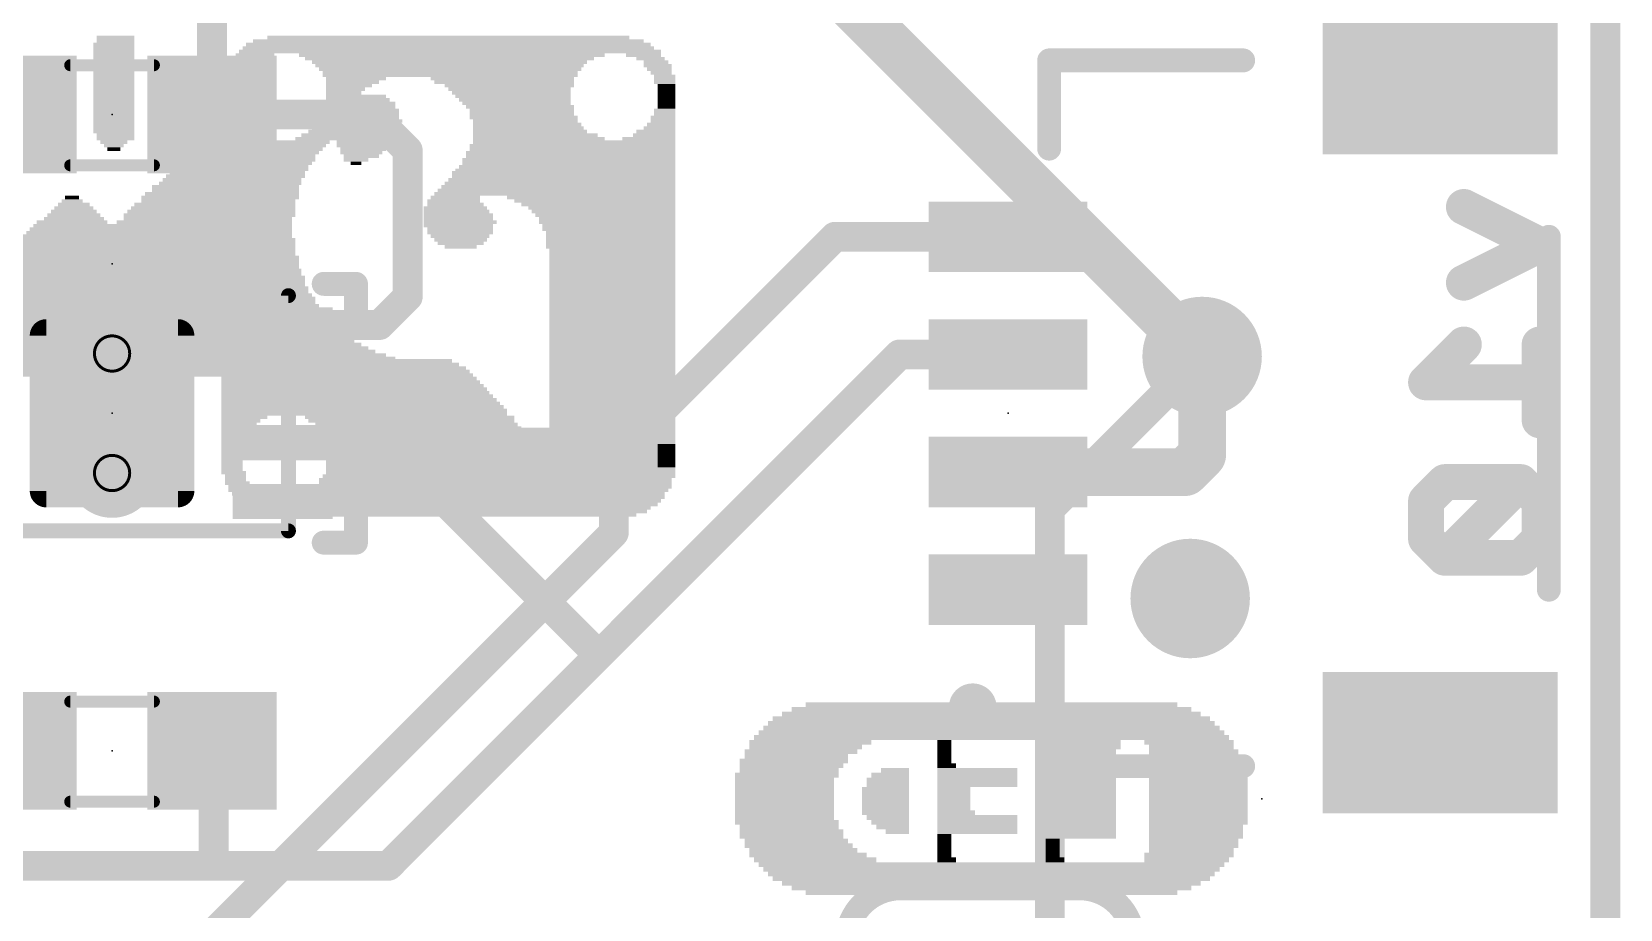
# Model space of a CAD drawing. Extents: x -34 to 73, y -13 to 26.
# Drawn here: x 12.02 to 25.53, y 8.48 to 15.94 of the extents above; entities that cross this region are included whole.
import ezdxf

# ---------------------------------------------------------------- set-up
doc = ezdxf.new("R2010")
doc.units = 0
for name, color, linetype in [('1', 12, 'CONTINUOUS'), ('16', 132, 'CONTINUOUS'), ('18', 110, 'CONTINUOUS'), ('20', 31, 'CONTINUOUS'), ('21', 41, 'CONTINUOUS'), ('22', 40, 'CONTINUOUS'), ('23', 53, 'CONTINUOUS'), ('24', 53, 'CONTINUOUS'), ('49', 6, 'CONTINUOUS'), ('51', 53, 'CONTINUOUS')]:
    doc.layers.add(name, color=color, linetype=linetype)

# ---------------------------------------------------------------- blocks, each defined once
blk = doc.blocks.new('RECT')
blk.add_solid([(-0.5, -0.5), (0.5, -0.5), (-0.5, 0.5), (0.5, 0.5)])
blk = doc.blocks.new('RECT256000X224000R20')
at = {"const_width": 0.14}
blk.add_lwpolyline([(0.73, -0.56), (0.73, 0.56, 0.4142), (0.66, 0.63), (-0.66, 0.63, 0.4142), (-0.73, 0.56), (-0.73, -0.56, 0.4142), (-0.66, -0.63), (0.66, -0.63, 0.4142)], format="xyb", close=True, dxfattribs=at)
blk.add_solid([(-0.6854, -0.5854), (0.6854, -0.5854), (-0.6854, 0.5854), (0.6854, 0.5854)])
blk = doc.blocks.new('ROUNDV')
at = {"const_width": 0.5}
blk.add_lwpolyline([(0, -0.25, 1), (0, 0.25, 1), (0, -0.25)], format="xyb", dxfattribs=at)

msp = doc.modelspace()

# ---------------------------------------------------------------- linework, layer by layer
at = {"layer": '1'}
for points, const_width in [([(25.4, 0), (25.4, 25.4)], 0.254), ([(13.55, 15.24), (13.55, 16.4728)], 0.254), ([(14.9098, 15.24), (13.55, 15.24)], 0.254), ([(15.2146, 14.9352), (14.9098, 15.24)], 0.254), ([(15.2146, 13.6906), (15.2146, 14.9352)], 0.254), ([(18.8482, 14.2), (16.9672, 12.319)], 0.254), ([(20.32, 14.2), (18.8482, 14.2)], 0.254), ([(14.974, 13.45), (15.2146, 13.6906)], 0.254), ([(14.15, 13.45), (14.974, 13.45)], 0.254), ([(21.971, 12.3444), (21.971, 13.1826)], 0.4064), ([(19.3976, 13.2), (16.8275, 10.6299)], 0.254), ([(20.32, 13.2), (19.3976, 13.2)], 0.254), ([(16.8362, 12.45), (14.15, 12.45)], 0.254), ([(16.9672, 12.319), (16.8362, 12.45)], 0.254), ([(21.8266, 12.2), (21.971, 12.3444)], 0.4064), ([(20.32, 12.2), (21.8266, 12.2)], 0.4064), ([(14.15, 11.95), (15.5328, 11.95)], 0.254), ([(15.5328, 11.95), (16.8275, 10.6553)], 0.254), ([(16.8275, 10.6299), (15.0504, 8.8528)], 0.254), ([(16.8275, 10.6553), (16.8275, 10.6299)], 0.254), ([(13.55, 9.8298), (13.5636, 9.8162)], 0.254), ([(13.5636, 9.8162), (13.5636, 8.8528)], 0.254), ([(9.994, 8.8528), (13.5636, 8.8528)], 0.254), ([(15.0504, 8.8528), (13.5636, 8.8528)], 0.254)]:
    msp.add_lwpolyline(points, dxfattribs=dict(at, const_width=const_width))
for points, const_width in [([(13.55, 15.3035, 1), (13.55, 15.1765)], 0.127), ([(13.4865, 15.24, 1), (13.6135, 15.24)], 0.127), ([(14.9547, 15.2849, 1), (14.8649, 15.1951)], 0.127), ([(14.9098, 15.1765, 1), (14.9098, 15.3035)], 0.127), ([(15.2781, 14.9352, 1), (15.1511, 14.9352)], 0.127), ([(15.1697, 14.8903, 1), (15.2595, 14.9801)], 0.127), ([(18.8482, 14.2635, 1), (18.8482, 14.1365)], 0.127), ([(18.8931, 14.1551, 1), (18.8033, 14.2449)], 0.127), ([(20.32, 14.1365, 1), (20.32, 14.2635)], 0.127), ([(15.2595, 13.6457, 1), (15.1697, 13.7355)], 0.127), ([(15.1511, 13.6906, 1), (15.2781, 13.6906)], 0.127), ([(14.15, 13.5135, 1), (14.15, 13.3865)], 0.127), ([(14.9291, 13.4949, 1), (15.0189, 13.4051)], 0.127), ([(14.974, 13.3865, 1), (14.974, 13.5135)], 0.127), ([(22.0726, 13.1826, 1), (21.8694, 13.1826)], 0.2032), ([(19.3976, 13.2635, 1), (19.3976, 13.1365)], 0.127), ([(19.4425, 13.1551, 1), (19.3527, 13.2449)], 0.127), ([(20.32, 13.1365, 1), (20.32, 13.2635)], 0.127), ([(14.15, 12.5135, 1), (14.15, 12.3865)], 0.127), ([(16.8811, 12.4949, 1), (16.7913, 12.4051)], 0.127), ([(16.8362, 12.3865, 1), (16.8362, 12.5135)], 0.127), ([(21.8694, 12.3444, 1), (22.0726, 12.3444)], 0.2032), ([(22.0428, 12.2726, 1), (21.8992, 12.4162)], 0.2032), ([(16.9223, 12.3639, 1), (17.0121, 12.2741)], 0.127), ([(16.9223, 12.2741, 1), (17.0121, 12.3639)], 0.127), ([(20.32, 12.3016, 1), (20.32, 12.0984)], 0.2032), ([(21.7548, 12.2718, 1), (21.8984, 12.1282)], 0.2032), ([(21.8266, 12.0984, 1), (21.8266, 12.3016)], 0.2032), ([(14.15, 12.0135, 1), (14.15, 11.8865)], 0.127), ([(15.5777, 11.9949, 1), (15.4879, 11.9051)], 0.127), ([(15.5328, 11.8865, 1), (15.5328, 12.0135)], 0.127), ([(16.891, 10.6553, 1), (16.764, 10.6553)], 0.127), ([(16.7826, 10.6748, 1), (16.8724, 10.585)], 0.127), ([(16.764, 10.6299, 1), (16.891, 10.6299)], 0.127), ([(16.7826, 10.6104, 1), (16.8724, 10.7002)], 0.127), ([(16.8724, 10.585, 1), (16.7826, 10.6748)], 0.127), ([(13.5949, 9.8747, 1), (13.5051, 9.7849)], 0.127), ([(13.6271, 9.8162, 1), (13.5001, 9.8162)], 0.127), ([(13.5187, 9.7713, 1), (13.6085, 9.8611)], 0.127), ([(13.5636, 8.9163, 1), (13.5636, 8.7893)], 0.127), ([(13.5636, 8.7893, 1), (13.5636, 8.9163)], 0.127), ([(15.0055, 8.8977, 1), (15.0953, 8.8079)], 0.127), ([(15.0504, 8.7893, 1), (15.0504, 8.9163)], 0.127), ([(13.5001, 8.8528, 1), (13.6271, 8.8528)], 0.127)]:
    msp.add_lwpolyline(points, format="xyb", dxfattribs=dict(at, const_width=const_width))
at = {"layer": '16'}
for points, const_width in [([(25.4, 25.4), (25.4, 0)], 0.254), ([(21.971, 13.1826), (18.669, 16.4846)], 0.4064), ([(24.1972, 14.4541), (24.8412, 14.1321)], 0.3048), ([(24.8412, 14.1321), (24.1972, 13.8101)], 0.3048), ([(24.1972, 13.2847), (23.8752, 12.9627)], 0.3048), ([(24.8412, 13.2847), (24.8412, 12.6407)], 0.3048), ([(20.6756, 11.8872), (21.971, 13.1826)], 0.254), ([(23.8752, 12.9627), (24.8412, 12.9627)], 0.3048), ([(16.9672, 12.319), (16.9672, 11.684)], 0.254), ([(24.0362, 12.1153), (23.8752, 11.9543)], 0.3048), ([(24.6802, 12.1153), (24.0362, 12.1153)], 0.3048), ([(24.6802, 12.1153), (24.0362, 11.4713)], 0.3048), ([(24.8412, 11.9543), (24.6802, 12.1153)], 0.3048), ([(23.8752, 11.9543), (23.8752, 11.6323)], 0.3048), ([(24.8412, 11.6323), (24.8412, 11.9543)], 0.3048), ([(20.6756, 7.6454), (20.6756, 11.8872)], 0.254), ([(16.9672, 11.684), (13.5636, 8.2804)], 0.254), ([(23.8752, 11.6323), (24.0362, 11.4713)], 0.3048), ([(24.6802, 11.4713), (24.8412, 11.6323)], 0.3048), ([(24.0362, 11.4713), (24.6802, 11.4713)], 0.3048)]:
    msp.add_lwpolyline(points, dxfattribs=dict(at, const_width=const_width))
for points, const_width in [([(24.2313, 14.5223, 1), (24.1631, 14.3859)], 0.1524), ([(24.8753, 14.0639, 1), (24.8071, 14.2002)], 0.1524), ([(24.8071, 14.0639, 1), (24.8753, 14.2002)], 0.1524), ([(24.1631, 13.8782, 1), (24.2313, 13.7419)], 0.1524), ([(24.2511, 13.2308, 1), (24.1433, 13.3386)], 0.1524), ([(24.9174, 13.2847, 1), (24.765, 13.2847)], 0.1524), ([(21.8992, 13.1108, 1), (22.0428, 13.2544)], 0.2032), ([(22.0159, 13.1377, 1), (21.9261, 13.2275)], 0.127), ([(23.8752, 13.0389, 1), (23.8752, 12.8865)], 0.1524), ([(24.8412, 12.8865, 1), (24.8412, 13.0389)], 0.1524), ([(23.8213, 13.0166, 1), (23.9291, 12.9088)], 0.1524), ([(24.765, 12.6407, 1), (24.9174, 12.6407)], 0.1524), ([(17.0307, 12.319, 1), (16.9037, 12.319)], 0.127), ([(24.0362, 12.1915, 1), (24.0362, 12.0391)], 0.1524), ([(24.0901, 12.0614, 1), (23.9823, 12.1692)], 0.1524), ([(24.7341, 12.1692, 1), (24.6263, 12.0614)], 0.1524), ([(24.7341, 12.0614, 1), (24.6263, 12.1692)], 0.1524), ([(24.6802, 12.0391, 1), (24.6802, 12.1915)], 0.1524), ([(23.9514, 11.9543, 1), (23.799, 11.9543)], 0.1524), ([(23.8213, 12.0082, 1), (23.9291, 11.9004)], 0.1524), ([(24.9174, 11.9543, 1), (24.765, 11.9543)], 0.1524), ([(24.7873, 11.9004, 1), (24.8951, 12.0082)], 0.1524), ([(20.7391, 11.8872, 1), (20.6121, 11.8872)], 0.127), ([(20.6307, 11.9321, 1), (20.7205, 11.8423)], 0.127), ([(17.0121, 11.6391, 1), (16.9223, 11.7289)], 0.127), ([(23.9291, 11.6862, 1), (23.8213, 11.5784)], 0.1524), ([(24.8951, 11.5784, 1), (24.7873, 11.6862)], 0.1524), ([(16.9037, 11.684, 1), (17.0307, 11.684)], 0.127), ([(23.799, 11.6323, 1), (23.9514, 11.6323)], 0.1524), ([(24.0362, 11.5475, 1), (24.0362, 11.3951)], 0.1524), ([(24.6802, 11.3951, 1), (24.6802, 11.5475)], 0.1524), ([(24.765, 11.6323, 1), (24.9174, 11.6323)], 0.1524), ([(23.9823, 11.5252, 1), (24.0901, 11.4174)], 0.1524), ([(23.9823, 11.4174, 1), (24.0901, 11.5252)], 0.1524), ([(24.6263, 11.5252, 1), (24.7341, 11.4174)], 0.1524)]:
    msp.add_lwpolyline(points, format="xyb", dxfattribs=dict(at, const_width=const_width))
at = {"layer": '20', "const_width": 0.2032}
msp.add_lwpolyline([(25.4, 25.4), (25.4, 0)], dxfattribs=at)
at = {"layer": '21', "const_width": 0.2032}
for points in [[(20.67, 14.95), (20.67, 15.7)], [(20.67, 15.7), (22.32, 15.7)], [(24.92, 11.2), (24.92, 14.2)], [(14.5, 13.8), (14.7746, 13.8)], [(14.7746, 13.8), (14.7746, 13.5)], [(14.7746, 11.9), (14.7746, 11.6)], [(14.7746, 11.6), (14.5, 11.6)], [(20.67, 9.7), (20.67, 10.45)], [(22.32, 9.7), (20.67, 9.7)]]:
    msp.add_lwpolyline(points, dxfattribs=at)
at = {"layer": '21'}
for points, const_width in [([(20.7208, 15.7, 1), (20.6192, 15.7)], 0.1016), ([(20.67, 15.7508, 1), (20.67, 15.6492)], 0.1016), ([(22.32, 15.6492, 1), (22.32, 15.7508)], 0.1016), ([(20.6192, 14.95, 1), (20.7208, 14.95)], 0.1016), ([(24.9708, 14.2, 1), (24.8692, 14.2)], 0.1016), ([(14.5, 13.8508, 1), (14.5, 13.7492)], 0.1016), ([(14.8254, 13.8, 1), (14.7238, 13.8)], 0.1016), ([(14.7746, 13.7492, 1), (14.7746, 13.8508)], 0.1016), ([(14.7238, 13.5, 1), (14.8254, 13.5)], 0.1016), ([(14.8254, 11.9, 1), (14.7238, 11.9)], 0.1016), ([(14.5, 11.6508, 1), (14.5, 11.5492)], 0.1016), ([(14.7238, 11.6, 1), (14.8254, 11.6)], 0.1016), ([(14.7746, 11.5492, 1), (14.7746, 11.6508)], 0.1016), ([(24.8692, 11.2, 1), (24.9708, 11.2)], 0.1016), ([(20.7208, 10.45, 1), (20.6192, 10.45)], 0.1016), ([(20.02, 10.0984, 1), (20.02, 10.3016, 1), (20.02, 10.0984)], 0.2032), ([(20.67, 9.7508, 1), (20.67, 9.6492)], 0.1016), ([(20.6192, 9.7, 1), (20.7208, 9.7)], 0.1016), ([(22.32, 9.6492, 1), (22.32, 9.7508)], 0.1016)]:
    msp.add_lwpolyline(points, format="xyb", dxfattribs=dict(at, const_width=const_width))
at = {"layer": '22'}
for points, const_width in [([(19.4056, 8.6614, 0.4142), (18.9484, 8.2042)], 0.2032), ([(19.4056, 8.7122, 1), (19.4056, 8.6106)], 0.1016), ([(19.4056, 8.6106, 1), (19.4056, 8.7122)], 0.1016), ([(21.3868, 8.2042, 0.4142), (20.9296, 8.6614)], 0.2032), ([(20.9296, 8.7122, 1), (20.9296, 8.6106)], 0.1016), ([(20.9296, 8.6106, 1), (20.9296, 8.7122)], 0.1016)]:
    msp.add_lwpolyline(points, format="xyb", dxfattribs=dict(at, const_width=const_width))
at = {"layer": '22', "const_width": 0.2032}
msp.add_lwpolyline([(20.9296, 8.6614), (19.4056, 8.6614)], dxfattribs=at)
at = {"layer": '23'}
for p in [(12.7, 15.24), (12.7, 12.7), (20.32, 12.7), (12.7, 9.8298)]:
    msp.add_point(p, dxfattribs=at)
at = {"layer": '24'}
for p in [(12.7, 13.97), (22.479, 9.4234)]:
    msp.add_point(p, dxfattribs=at)
at = {"layer": '49', "const_width": 0.0254}
for points in [[(12.7, 13.0581, 1), (12.7, 13.3579, 1), (12.7, 13.0581)], [(12.7, 12.0421, 1), (12.7, 12.3419, 1), (12.7, 12.0421)]]:
    msp.add_lwpolyline(points, format="xyb", dxfattribs=at)
at = {"layer": '51'}
for points, const_width in [([(13.056, 15.659), (12.344, 15.659)], 0.1016), ([(13.056, 14.808), (12.344, 14.808)], 0.1016), ([(11.2, 13.7), (14.2, 13.7)], 0.127), ([(14.2, 13.7), (14.2, 11.7)], 0.127), ([(14.2, 11.7), (11.2, 11.7)], 0.127), ([(13.056, 10.2488), (12.344, 10.2488)], 0.1016), ([(13.056, 9.3978), (12.344, 9.3978)], 0.1016)]:
    msp.add_lwpolyline(points, dxfattribs=dict(at, const_width=const_width))
for points, const_width in [([(12.344, 15.6844, 1), (12.344, 15.6336)], 0.0508), ([(13.056, 15.6336, 1), (13.056, 15.6844)], 0.0508), ([(12.344, 14.8334, 1), (12.344, 14.7826)], 0.0508), ([(13.056, 14.7826, 1), (13.056, 14.8334)], 0.0508), ([(14.2318, 13.7, 1), (14.1683, 13.7)], 0.0635), ([(14.2, 13.6683, 1), (14.2, 13.7318)], 0.0635), ([(14.2, 11.6683, 1), (14.2, 11.7318)], 0.0635), ([(14.1683, 11.7, 1), (14.2318, 11.7)], 0.0635), ([(12.344, 10.2742, 1), (12.344, 10.2234)], 0.0508), ([(13.056, 10.2234, 1), (13.056, 10.2742)], 0.0508), ([(12.344, 9.4232, 1), (12.344, 9.3724)], 0.0508), ([(13.056, 9.3724, 1), (13.056, 9.4232)], 0.0508)]:
    msp.add_lwpolyline(points, format="xyb", dxfattribs=dict(at, const_width=const_width))

# ---------------------------------------------------------------- block references
at = {"layer": '1'}
for p, xscale, yscale, rotation in [((23.995, 15.5), 1.2, 2, 90), ((20.32, 14.2), 0.6, 1.35, 90), ((14.15, 13.45), 0.3, 0.85, 270), ((20.32, 13.2), 0.6, 1.35, 90), ((14.15, 12.95), 0.3, 0.85, 270), ((14.15, 12.45), 0.3, 0.85, 270), ((20.32, 12.2), 0.6, 1.35, 90), ((14.15, 11.95), 0.3, 0.85, 270), ((20.32, 11.2), 0.6, 1.35, 90), ((23.995, 9.9), 1.2, 2, 90)]:
    msp.add_blockref('RECT', p, dxfattribs=dict(at, xscale=xscale, yscale=yscale, rotation=rotation))
at = {"layer": '1', "xscale": 1.1, "rotation": 180}
for p in [(11.85, 15.24), (13.55, 15.24), (11.85, 9.8298), (13.55, 9.8298)]:
    msp.add_blockref('RECT', p, dxfattribs=at)
at = {"layer": '1', "rotation": 270}
msp.add_blockref('RECT256000X224000R20', (12.7, 12.7), dxfattribs=at)
at = {"layer": '18'}
for p, xscale, yscale in [((21.971, 13.1826), 1.016, 1.016), ((21.971, 13.1826), 1.016, 1.016), ((12.7, 13.208), 0.762, 0.762), ((12.7, 13.208), 0.762, 0.762), ((16.9672, 12.319), 1.016, 1.016), ((16.9672, 12.319), 1.016, 1.016), ((12.7, 12.192), 0.762, 0.762), ((12.7, 12.192), 0.762, 0.762), ((21.8694, 11.1252), 1.016, 1.016), ((21.8694, 11.1252), 1.016, 1.016)]:
    msp.add_blockref('ROUNDV', p, dxfattribs=dict(at, xscale=xscale, yscale=yscale))
at = {"layer": '22', "rotation": 180}
for p, xscale, yscale in [((12.715, 15.835), 0.35, 0.03), ((12.715, 15.805), 0.35, 0.03), ((12.73, 15.895), 0.32, 0.03), ((12.73, 15.865), 0.32, 0.03), ((15.56, 15.805), 3.5, 0.03), ((15.56, 15.835), 3.44, 0.03), ((15.56, 15.865), 3.32, 0.03), ((15.56, 15.895), 3.08, 0.03), ((12.715, 15.775), 0.35, 0.03), ((12.715, 15.745), 0.35, 0.03), ((12.715, 15.715), 0.35, 0.03), ((12.715, 15.685), 0.35, 0.03), ((13.825, 15.685), 0.27, 0.03), ((13.855, 15.715), 0.27, 0.03), ((13.915, 15.745), 0.33, 0.03), ((15.575, 15.775), 3.59, 0.03), ((15.59, 15.745), 2.6, 0.03), ((15.57, 15.715), 2.46, 0.03), ((15.57, 15.685), 2.34, 0.03), ((17.22, 15.745), 0.3, 0.03), ((17.28, 15.715), 0.24, 0.03), ((17.325, 15.685), 0.21, 0.03), ((12.715, 15.655), 0.35, 0.03), ((12.715, 15.625), 0.35, 0.03), ((12.715, 15.595), 0.35, 0.03), ((12.715, 15.57), 0.35, 0.02), ((12.715, 15.545), 0.35, 0.03), ((13.735, 15.545), 0.21, 0.03), ((13.765, 15.625), 0.21, 0.03), ((13.765, 15.595), 0.21, 0.03), ((13.75, 15.57), 0.18, 0.02), ((13.795, 15.655), 0.21, 0.03), ((15.57, 15.655), 2.28, 0.03), ((15.575, 15.625), 2.23, 0.03), ((15.575, 15.595), 2.17, 0.03), ((15.575, 15.57), 2.17, 0.02), ((14.775, 15.545), 0.51, 0.03), ((16.02, 15.545), 1.22, 0.03), ((17.34, 15.655), 0.24, 0.03), ((17.355, 15.625), 0.21, 0.03), ((17.37, 15.595), 0.18, 0.03), ((17.4, 15.57), 0.18, 0.02), ((17.4, 15.545), 0.18, 0.03), ((12.715, 15.515), 0.35, 0.03), ((12.715, 15.485), 0.35, 0.03), ((12.715, 15.455), 0.35, 0.03), ((12.715, 15.425), 0.35, 0.03), ((12.715, 15.395), 0.35, 0.03), ((13.72, 15.515), 0.18, 0.03), ((13.72, 15.485), 0.18, 0.03), ((13.72, 15.455), 0.18, 0.03), ((13.72, 15.425), 0.18, 0.03), ((13.72, 15.395), 0.18, 0.03), ((14.745, 15.515), 0.45, 0.03), ((14.715, 15.485), 0.39, 0.03), ((14.685, 15.455), 0.33, 0.03), ((14.67, 15.425), 0.3, 0.03), ((14.775, 15.395), 0.51, 0.03), ((16.035, 15.515), 1.19, 0.03), ((16.08, 15.485), 1.1, 0.03), ((16.08, 15.455), 1.04, 0.03), ((16.095, 15.425), 1.01, 0.03), ((16.11, 15.395), 0.98, 0.03), ((17.4, 15.515), 0.18, 0.03), ((17.415, 15.485), 0.15, 0.03), ((17.415, 15.455), 0.15, 0.03), ((17.415, 15.425), 0.15, 0.03), ((17.415, 15.395), 0.15, 0.03), ((12.715, 15.365), 0.35, 0.03), ((12.715, 15.335), 0.35, 0.03), ((12.715, 15.305), 0.35, 0.03), ((12.715, 15.275), 0.35, 0.03), ((13.72, 15.365), 0.18, 0.03), ((13.72, 15.335), 0.18, 0.03), ((13.72, 15.305), 0.18, 0.03), ((13.72, 15.275), 0.18, 0.03), ((14.79, 15.365), 0.54, 0.03), ((14.815, 15.335), 0.59, 0.03), ((14.815, 15.305), 0.59, 0.03), ((14.83, 15.275), 0.62, 0.03), ((16.125, 15.365), 0.95, 0.03), ((16.14, 15.335), 0.92, 0.03), ((16.17, 15.305), 0.92, 0.03), ((16.185, 15.275), 0.89, 0.03), ((17.4, 15.275), 0.18, 0.03), ((17.415, 15.365), 0.15, 0.03), ((17.415, 15.335), 0.15, 0.03), ((17.415, 15.305), 0.15, 0.03), ((12.715, 15.245), 0.35, 0.03), ((12.715, 15.215), 0.35, 0.03), ((12.715, 15.185), 0.35, 0.03), ((12.715, 15.155), 0.35, 0.03), ((12.715, 15.125), 0.35, 0.03), ((13.735, 15.245), 0.21, 0.03), ((13.735, 15.215), 0.21, 0.03), ((13.75, 15.185), 0.24, 0.03), ((13.765, 15.155), 0.27, 0.03), ((13.765, 15.125), 0.27, 0.03), ((14.77, 15.125), 0.74, 0.03), ((14.785, 15.155), 0.71, 0.03), ((14.815, 15.185), 0.71, 0.03), ((14.815, 15.245), 0.65, 0.03), ((14.815, 15.215), 0.65, 0.03), ((16.185, 15.245), 0.89, 0.03), ((16.2, 15.215), 0.92, 0.03), ((16.215, 15.185), 0.89, 0.03), ((16.23, 15.155), 0.92, 0.03), ((16.24, 15.125), 0.94, 0.03), ((17.355, 15.125), 0.27, 0.03), ((17.37, 15.155), 0.24, 0.03), ((17.385, 15.215), 0.21, 0.03), ((17.385, 15.185), 0.21, 0.03), ((17.4, 15.245), 0.18, 0.03), ((12.715, 15.095), 0.35, 0.03), ((12.73, 15.065), 0.32, 0.03), ((12.73, 15.035), 0.32, 0.03), ((12.715, 15.005), 0.23, 0.03), ((13.795, 15.095), 0.33, 0.03), ((13.825, 15.065), 0.39, 0.03), ((13.855, 15.035), 0.45, 0.03), ((14.09, 15.005), 0.92, 0.03), ((14.685, 15.035), 0.85, 0.03), ((14.725, 15.065), 0.83, 0.03), ((14.755, 15.095), 0.77, 0.03), ((14.85, 15.005), 0.48, 0.03), ((16.255, 15.095), 0.97, 0.03), ((16.3, 15.065), 1.06, 0.03), ((16.33, 15.035), 1.12, 0.03), ((16.63, 15.005), 1.72, 0.03), ((17.265, 15.035), 0.45, 0.03), ((17.31, 15.065), 0.36, 0.03), ((17.325, 15.095), 0.33, 0.03), ((12.715, 14.975), 0.17, 0.03), ((12.715, 14.945), 0.11, 0.03), ((14.075, 14.975), 0.89, 0.03), ((14.06, 14.945), 0.86, 0.03), ((14.045, 14.915), 0.83, 0.03), ((14.03, 14.885), 0.8, 0.03), ((14.03, 14.855), 0.8, 0.03), ((14.835, 14.975), 0.45, 0.03), ((14.835, 14.945), 0.39, 0.03), ((14.82, 14.915), 0.36, 0.03), ((14.82, 14.885), 0.3, 0.03), ((14.775, 14.855), 0.21, 0.03), ((16.585, 14.855), 1.81, 0.03), ((16.6, 14.915), 1.78, 0.03), ((16.6, 14.885), 1.78, 0.03), ((16.615, 14.975), 1.75, 0.03), ((16.615, 14.945), 1.75, 0.03), ((13.75, 14.715), 1.18, 0.03), ((13.765, 14.745), 1.15, 0.03), ((13.795, 14.77), 1.15, 0.02), ((14, 14.825), 0.8, 0.03), ((13.985, 14.795), 0.77, 0.03), ((14.775, 14.825), 0.09, 0.03), ((16.54, 14.745), 1.9, 0.03), ((16.54, 14.715), 1.9, 0.03), ((16.555, 14.77), 1.87, 0.02), ((16.57, 14.795), 1.84, 0.03), ((16.585, 14.825), 1.81, 0.03), ((13.665, 14.625), 1.25, 0.03), ((13.665, 14.595), 1.25, 0.03), ((13.705, 14.655), 1.21, 0.03), ((13.72, 14.685), 1.18, 0.03), ((16.48, 14.595), 2.02, 0.03), ((16.495, 14.625), 1.99, 0.03), ((16.51, 14.655), 1.96, 0.03), ((16.525, 14.685), 1.93, 0.03), ((12.375, 14.445), 0.33, 0.03), ((12.375, 14.475), 0.27, 0.03), ((12.36, 14.505), 0.18, 0.03), ((12.36, 14.535), 0.12, 0.03), ((13.56, 14.445), 1.4, 0.03), ((13.575, 14.475), 1.37, 0.03), ((13.62, 14.535), 1.34, 0.03), ((13.605, 14.505), 1.31, 0.03), ((13.635, 14.565), 1.31, 0.03), ((15.62, 14.445), 0.54, 0.03), ((15.605, 14.505), 0.45, 0.03), ((15.62, 14.475), 0.48, 0.03), ((15.62, 14.535), 0.42, 0.03), ((16.465, 14.565), 2.05, 0.03), ((16.775, 14.535), 1.43, 0.03), ((16.805, 14.505), 1.37, 0.03), ((16.835, 14.475), 1.31, 0.03), ((16.865, 14.445), 1.25, 0.03), ((12.36, 14.325), 0.6, 0.03), ((12.375, 14.355), 0.51, 0.03), ((12.375, 14.385), 0.45, 0.03), ((12.375, 14.415), 0.39, 0.03), ((13.485, 14.325), 1.49, 0.03), ((13.53, 14.385), 1.46, 0.03), ((13.515, 14.355), 1.43, 0.03), ((13.545, 14.415), 1.43, 0.03), ((15.63, 14.415), 0.56, 0.03), ((15.645, 14.385), 0.59, 0.03), ((15.645, 14.355), 0.59, 0.03), ((15.66, 14.325), 0.62, 0.03), ((16.88, 14.415), 1.22, 0.03), ((16.895, 14.385), 1.19, 0.03), ((16.91, 14.355), 1.16, 0.03), ((16.91, 14.325), 1.16, 0.03), ((13.085, 14.175), 2.35, 0.03), ((13.085, 14.205), 2.29, 0.03), ((13.1, 14.235), 2.26, 0.03), ((13.115, 14.265), 2.23, 0.03), ((13.13, 14.295), 2.2, 0.03), ((15.645, 14.295), 0.59, 0.03), ((15.66, 14.265), 0.56, 0.03), ((15.66, 14.235), 0.56, 0.03), ((15.66, 14.205), 0.5, 0.03), ((15.665, 14.175), 0.45, 0.03), ((16.925, 14.295), 1.13, 0.03), ((16.925, 14.265), 1.13, 0.03), ((16.94, 14.235), 1.1, 0.03), ((16.94, 14.205), 1.1, 0.03), ((16.94, 14.175), 1.1, 0.03), ((11.145, 14.055), 6.23, 0.03), ((11.16, 14.085), 6.2, 0.03), ((13.045, 14.115), 2.43, 0.03), ((13.075, 14.145), 2.37, 0.03), ((15.665, 14.145), 0.39, 0.03), ((15.665, 14.115), 0.27, 0.03), ((16.94, 14.145), 1.1, 0.03), ((16.94, 14.115), 1.1, 0.03), ((16.955, 14.085), 1.07, 0.03), ((16.955, 14.055), 1.07, 0.03), ((11.1, 13.915), 6.42, 0.03), ((11.1, 13.945), 6.38, 0.03), ((11.115, 13.97), 6.35, 0.02), ((11.13, 13.995), 6.32, 0.03), ((11.145, 14.025), 6.29, 0.03), ((16.955, 14.025), 1.07, 0.03), ((16.955, 13.995), 1.07, 0.03), ((16.955, 13.97), 1.07, 0.02), ((16.955, 13.945), 1.07, 0.03), ((16.955, 13.915), 1.07, 0.03), ((11.055, 13.795), 6.57, 0.03), ((11.07, 13.825), 6.54, 0.03), ((11.085, 13.855), 6.51, 0.03), ((11.085, 13.885), 6.45, 0.03), ((16.955, 13.885), 1.07, 0.03), ((16.955, 13.855), 1.07, 0.03), ((16.955, 13.825), 1.07, 0.03), ((16.955, 13.795), 1.07, 0.03), ((11.055, 13.765), 6.63, 0.03), ((11.07, 13.735), 6.6, 0.03), ((11.085, 13.705), 6.63, 0.03), ((11.13, 13.675), 6.6, 0.03), ((11.145, 13.645), 6.57, 0.03), ((16.955, 13.765), 1.07, 0.03), ((16.955, 13.735), 1.07, 0.03), ((16.955, 13.705), 1.07, 0.03), ((16.955, 13.675), 1.07, 0.03), ((16.955, 13.645), 1.07, 0.03), ((11.175, 13.615), 6.57, 0.03), ((11.2, 13.585), 6.58, 0.03), ((11.23, 13.555), 6.58, 0.03), ((11.245, 13.525), 6.55, 0.03), ((11.275, 13.495), 6.55, 0.03), ((16.955, 13.615), 1.07, 0.03), ((16.955, 13.585), 1.07, 0.03), ((16.955, 13.555), 1.07, 0.03), ((16.955, 13.525), 1.07, 0.03), ((16.955, 13.495), 1.07, 0.03), ((11.305, 13.465), 6.55, 0.03), ((11.335, 13.435), 6.55, 0.03), ((11.365, 13.405), 6.55, 0.03), ((11.41, 13.375), 6.58, 0.03), ((16.955, 13.465), 1.07, 0.03), ((16.955, 13.435), 1.07, 0.03), ((16.955, 13.405), 1.07, 0.03), ((16.955, 13.375), 1.07, 0.03), ((11.44, 13.345), 6.58, 0.03), ((11.47, 13.315), 6.58, 0.03), ((11.53, 13.285), 6.58, 0.03), ((11.56, 13.255), 6.64, 0.03), ((11.605, 13.225), 6.67, 0.03), ((16.955, 13.345), 1.07, 0.03), ((16.955, 13.315), 1.07, 0.03), ((16.955, 13.285), 1.07, 0.03), ((16.955, 13.255), 1.07, 0.03), ((16.955, 13.225), 1.07, 0.03), ((11.68, 13.195), 6.7, 0.03), ((11.735, 13.17), 6.75, 0.02), ((11.99, 13.145), 7.2, 0.03), ((12.035, 13.115), 7.23, 0.03), ((16.955, 13.195), 1.07, 0.03), ((16.955, 13.17), 1.07, 0.02), ((16.955, 13.145), 1.07, 0.03), ((16.955, 13.115), 1.07, 0.03), ((12.08, 13.085), 7.26, 0.03), ((12.11, 13.055), 7.26, 0.03), ((12.155, 13.025), 7.23, 0.03), ((14.715, 12.995), 2.17, 0.03), ((14.73, 12.965), 2.2, 0.03), ((16.955, 13.085), 1.07, 0.03), ((16.955, 13.055), 1.07, 0.03), ((16.955, 13.025), 1.07, 0.03), ((16.955, 12.995), 1.07, 0.03), ((16.955, 12.965), 1.07, 0.03), ((14.745, 12.935), 2.23, 0.03), ((14.76, 12.905), 2.26, 0.03), ((14.77, 12.875), 2.28, 0.03), ((14.785, 12.845), 2.31, 0.03), ((16.955, 12.935), 1.07, 0.03), ((16.955, 12.905), 1.07, 0.03), ((16.955, 12.875), 1.07, 0.03), ((16.955, 12.845), 1.07, 0.03), ((14.8, 12.815), 2.34, 0.03), ((14.815, 12.785), 2.37, 0.03), ((14.83, 12.755), 2.4, 0.03), ((14.845, 12.725), 2.43, 0.03), ((13.885, 12.695), 0.51, 0.03), ((15.13, 12.695), 1.86, 0.03), ((16.955, 12.815), 1.07, 0.03), ((16.955, 12.785), 1.07, 0.03), ((16.955, 12.755), 1.07, 0.03), ((16.955, 12.725), 1.07, 0.03), ((16.685, 12.695), 0.53, 0.03), ((17.25, 12.695), 0.48, 0.03), ((13.825, 12.665), 0.39, 0.03), ((13.795, 12.635), 0.33, 0.03), ((13.78, 12.605), 0.3, 0.03), ((13.765, 12.575), 0.27, 0.03), ((15.23, 12.665), 1.78, 0.03), ((15.245, 12.635), 1.75, 0.03), ((15.29, 12.605), 1.72, 0.03), ((15.305, 12.575), 1.75, 0.03), ((16.61, 12.665), 0.38, 0.03), ((16.595, 12.635), 0.35, 0.03), ((16.58, 12.605), 0.32, 0.03), ((16.565, 12.575), 0.29, 0.03), ((17.31, 12.665), 0.36, 0.03), ((17.34, 12.635), 0.3, 0.03), ((17.355, 12.605), 0.27, 0.03), ((17.37, 12.575), 0.24, 0.03), ((13.75, 12.545), 0.24, 0.03), ((13.735, 12.515), 0.21, 0.03), ((13.735, 12.485), 0.21, 0.03), ((13.72, 12.455), 0.18, 0.03), ((13.72, 12.425), 0.18, 0.03), ((15.335, 12.545), 1.75, 0.03), ((15.365, 12.515), 1.75, 0.03), ((15.38, 12.485), 1.78, 0.03), ((15.41, 12.455), 1.78, 0.03), ((15.425, 12.425), 1.81, 0.03), ((16.555, 12.545), 0.27, 0.03), ((16.54, 12.515), 0.24, 0.03), ((16.525, 12.485), 0.21, 0.03), ((16.525, 12.455), 0.21, 0.03), ((16.525, 12.425), 0.21, 0.03), ((17.385, 12.545), 0.21, 0.03), ((17.4, 12.515), 0.18, 0.03), ((17.4, 12.485), 0.18, 0.03), ((17.4, 12.455), 0.18, 0.03), ((17.415, 12.425), 0.15, 0.03), ((13.72, 12.395), 0.18, 0.03), ((13.72, 12.37), 0.18, 0.02), ((13.72, 12.345), 0.18, 0.03), ((13.72, 12.315), 0.18, 0.03), ((13.72, 12.285), 0.18, 0.03), ((15.425, 12.395), 1.81, 0.03), ((15.44, 12.37), 1.84, 0.02), ((15.56, 12.345), 2.08, 0.03), ((15.56, 12.315), 2.08, 0.03), ((15.56, 12.285), 2.08, 0.03), ((16.495, 12.37), 0.21, 0.02), ((16.51, 12.395), 0.18, 0.03), ((17.415, 12.395), 0.15, 0.03), ((17.415, 12.37), 0.15, 0.02), ((17.415, 12.345), 0.15, 0.03), ((17.415, 12.315), 0.15, 0.03), ((17.415, 12.285), 0.15, 0.03), ((13.72, 12.255), 0.18, 0.03), ((13.72, 12.225), 0.18, 0.03), ((13.735, 12.195), 0.21, 0.03), ((13.75, 12.165), 0.18, 0.03), ((15.575, 12.165), 2.17, 0.03), ((15.575, 12.255), 2.11, 0.03), ((15.575, 12.225), 2.11, 0.03), ((15.575, 12.195), 2.11, 0.03), ((17.4, 12.225), 0.18, 0.03), ((17.4, 12.195), 0.18, 0.03), ((17.4, 12.165), 0.18, 0.03), ((17.415, 12.255), 0.15, 0.03), ((13.75, 12.135), 0.18, 0.03), ((13.765, 12.105), 0.21, 0.03), ((13.795, 12.075), 0.21, 0.03), ((13.81, 12.045), 0.24, 0.03), ((13.855, 12.015), 0.27, 0.03), ((15.555, 12.015), 2.43, 0.03), ((15.555, 12.045), 2.37, 0.03), ((15.56, 12.075), 2.26, 0.03), ((15.56, 12.135), 2.2, 0.03), ((15.575, 12.105), 2.23, 0.03), ((17.28, 12.015), 0.24, 0.03), ((17.31, 12.045), 0.24, 0.03), ((17.34, 12.075), 0.24, 0.03), ((17.355, 12.105), 0.21, 0.03), ((17.37, 12.135), 0.18, 0.03), ((13.9, 11.985), 0.3, 0.03), ((15.56, 11.955), 3.62, 0.03), ((15.56, 11.925), 3.56, 0.03), ((15.56, 11.895), 3.44, 0.03), ((15.575, 11.985), 2.57, 0.03), ((17.25, 11.985), 0.3, 0.03), ((15.56, 11.865), 3.38, 0.03), ((15.56, 11.835), 3.2, 0.03), ((20.179, 10.1434), 3.56, 0.04), ((20.179, 10.1834), 3.4, 0.04), ((20.179, 10.2234), 3.16, 0.04), ((20.179, 9.9834), 3.96, 0.04), ((20.179, 10.0234), 3.88, 0.04), ((20.179, 10.0634), 3.8, 0.04), ((20.179, 10.1034), 3.72, 0.04), ((18.639, 9.9034), 1.04, 0.04), ((18.599, 9.8634), 0.96, 0.04), ((20.179, 9.9434), 4.04, 0.04), ((19.779, 9.9034), 0.12, 0.04), ((19.779, 9.8634), 0.12, 0.04), ((20.959, 9.9034), 0.64, 0.04), ((20.959, 9.8634), 0.64, 0.04), ((21.859, 9.9034), 0.76, 0.04), ((21.879, 9.8634), 0.72, 0.04), ((18.499, 9.7434), 0.92, 0.04), ((18.559, 9.8234), 0.96, 0.04), ((18.519, 9.7834), 0.88, 0.04), ((19.779, 9.8234), 0.12, 0.04), ((19.779, 9.7834), 0.12, 0.04), ((19.779, 9.7434), 0.12, 0.04), ((20.939, 9.8234), 0.6, 0.04), ((20.939, 9.7834), 0.6, 0.04), ((20.939, 9.7434), 0.6, 0.04), ((21.899, 9.8234), 0.76, 0.04), ((21.899, 9.7834), 0.76, 0.04), ((21.919, 9.7434), 0.8, 0.04), ((18.439, 9.6234), 0.88, 0.04), ((18.419, 9.5834), 0.84, 0.04), ((18.479, 9.7034), 0.88, 0.04), ((18.459, 9.6634), 0.84, 0.04), ((19.299, 9.5834), 0.36, 0.04), ((19.319, 9.6234), 0.32, 0.04), ((19.359, 9.6634), 0.24, 0.04), ((19.799, 9.7034), 0.16, 0.04), ((20.059, 9.6634), 0.68, 0.04), ((20.059, 9.6234), 0.68, 0.04), ((20.059, 9.5834), 0.68, 0.04), ((20.939, 9.7034), 0.6, 0.04), ((20.939, 9.6634), 0.6, 0.04), ((20.939, 9.6234), 0.6, 0.04), ((20.939, 9.5834), 0.6, 0.04), ((21.919, 9.7034), 0.8, 0.04), ((21.919, 9.6634), 0.8, 0.04), ((21.939, 9.6234), 0.84, 0.04), ((21.939, 9.5834), 0.84, 0.04), ((18.419, 9.5434), 0.84, 0.04), ((18.419, 9.5034), 0.84, 0.04), ((18.419, 9.4634), 0.84, 0.04), ((19.279, 9.5034), 0.4, 0.04), ((19.279, 9.4634), 0.4, 0.04), ((19.299, 9.5434), 0.36, 0.04), ((20.059, 9.5434), 0.68, 0.04), ((19.859, 9.5034), 0.28, 0.04), ((19.859, 9.4634), 0.28, 0.04), ((20.939, 9.5434), 0.6, 0.04), ((20.939, 9.5034), 0.6, 0.04), ((20.939, 9.4634), 0.6, 0.04), ((21.939, 9.5434), 0.84, 0.04), ((21.939, 9.5034), 0.84, 0.04), ((21.939, 9.4634), 0.84, 0.04), ((18.419, 9.4234), 0.84, 0.04), ((18.419, 9.3834), 0.84, 0.04), ((18.419, 9.3434), 0.84, 0.04), ((18.419, 9.3034), 0.84, 0.04), ((19.279, 9.4234), 0.4, 0.04), ((19.279, 9.3834), 0.4, 0.04), ((19.279, 9.3434), 0.4, 0.04), ((19.279, 9.3034), 0.4, 0.04), ((19.859, 9.4234), 0.28, 0.04), ((19.859, 9.3834), 0.28, 0.04), ((19.859, 9.3434), 0.28, 0.04), ((19.879, 9.3034), 0.32, 0.04), ((20.939, 9.4234), 0.6, 0.04), ((20.939, 9.3834), 0.6, 0.04), ((20.939, 9.3434), 0.6, 0.04), ((20.939, 9.3034), 0.6, 0.04), ((21.939, 9.4234), 0.84, 0.04), ((21.939, 9.3834), 0.84, 0.04), ((21.939, 9.3434), 0.84, 0.04), ((21.939, 9.3034), 0.84, 0.04), ((18.419, 9.2634), 0.84, 0.04), ((18.439, 9.2234), 0.88, 0.04), ((18.459, 9.1834), 0.84, 0.04), ((19.299, 9.2634), 0.36, 0.04), ((19.319, 9.2234), 0.32, 0.04), ((19.339, 9.1834), 0.28, 0.04), ((20.059, 9.2634), 0.68, 0.04), ((20.059, 9.2234), 0.68, 0.04), ((20.059, 9.1834), 0.68, 0.04), ((20.939, 9.2634), 0.6, 0.04), ((20.939, 9.2234), 0.6, 0.04), ((20.939, 9.1834), 0.6, 0.04), ((21.939, 9.2634), 0.84, 0.04), ((21.939, 9.2234), 0.84, 0.04), ((21.919, 9.1834), 0.8, 0.04), ((18.479, 9.1434), 0.88, 0.04), ((18.479, 9.1034), 0.88, 0.04), ((18.519, 9.0634), 0.88, 0.04), ((19.379, 9.1434), 0.2, 0.04), ((20.059, 9.1434), 0.68, 0.04), ((19.779, 9.1034), 0.12, 0.04), ((19.779, 9.0634), 0.12, 0.04), ((20.939, 9.1434), 0.6, 0.04), ((20.939, 9.1034), 0.6, 0.04), ((20.699, 9.0634), 0.12, 0.04), ((21.919, 9.1434), 0.8, 0.04), ((21.919, 9.1034), 0.8, 0.04), ((21.899, 9.0634), 0.76, 0.04), ((18.539, 9.0234), 0.92, 0.04), ((18.579, 8.9834), 0.92, 0.04), ((18.679, 8.9034), 1.04, 0.04), ((19.779, 9.0234), 0.12, 0.04), ((19.779, 8.9834), 0.12, 0.04), ((19.779, 8.9434), 0.12, 0.04), ((19.799, 8.9034), 0.16, 0.04), ((20.699, 9.0234), 0.12, 0.04), ((20.699, 8.9834), 0.12, 0.04), ((20.699, 8.9434), 0.12, 0.04), ((20.719, 8.9034), 0.16, 0.04), ((21.859, 8.9434), 0.76, 0.04), ((21.839, 8.9034), 0.72, 0.04), ((21.899, 9.0234), 0.76, 0.04), ((21.879, 8.9834), 0.72, 0.04), ((20.179, 8.8634), 3.96, 0.04), ((20.179, 8.8234), 3.88, 0.04), ((20.179, 8.7834), 3.8, 0.04), ((20.179, 8.7434), 3.72, 0.04), ((20.179, 8.7034), 3.56, 0.04), ((20.179, 8.6634), 3.4, 0.04), ((20.179, 8.6234), 3.16, 0.04)]:
    msp.add_blockref('RECT', p, dxfattribs=dict(at, xscale=xscale, yscale=yscale))
at = {"layer": '22', "yscale": 0.04, "rotation": 180}
msp.add_blockref('RECT', (18.619, 8.9434), dxfattribs=at)
at = {"layer": '51', "xscale": 0.5001, "yscale": 0.95, "rotation": 180}
for p in [(12.1197, 15.2349), (13.2881, 15.2349), (12.1197, 9.8247), (13.2881, 9.8247)]:
    msp.add_blockref('RECT', p, dxfattribs=at)

doc.saveas('drawing.dxf')
